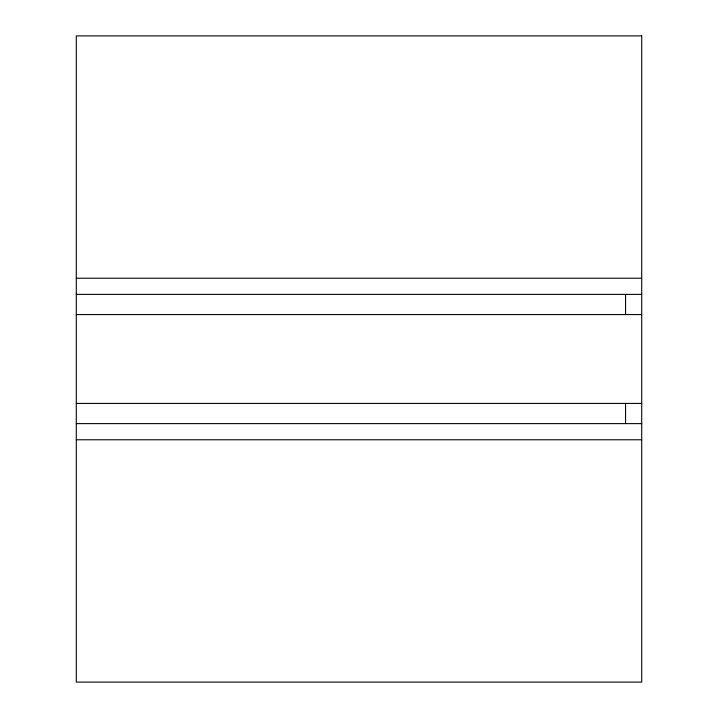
<?xml version="1.0" encoding="UTF-8"?>
<svg xmlns="http://www.w3.org/2000/svg" width="718" height="718" viewBox="0 0 718 718"><rect width="100%" height="100%" fill="white"/><g stroke="black" fill="none" stroke-linecap="round" stroke-linejoin="round"><path stroke-width="1.08" d="M76.287 278.225L641.712 278.225M76.287 294.38L641.712 294.38M76.287 314.574L641.712 314.574M76.287 403.426L641.712 403.426M76.287 423.62L641.712 423.62M76.287 439.775L641.712 439.775M625.558 294.497L625.558 314.574M625.558 403.426L625.558 423.503M641.712 35.9L76.287 35.9L76.287 682.1L641.712 682.1L641.712 35.9"/></g></svg>
